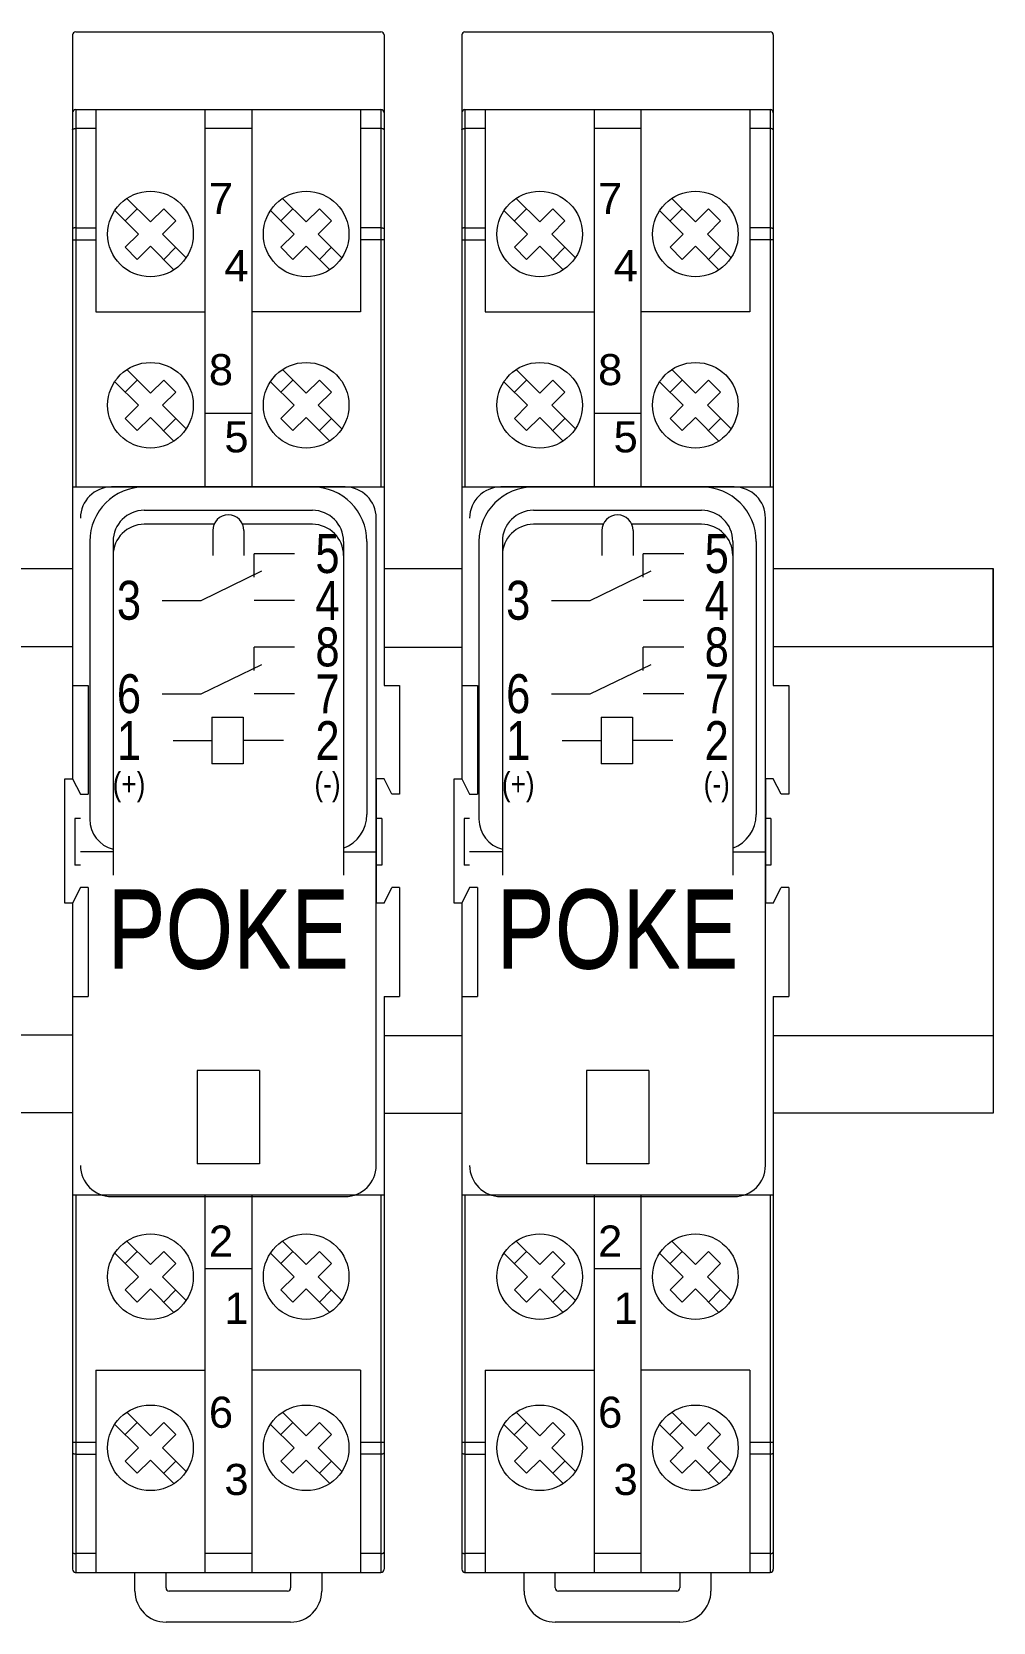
# Model space of a CAD drawing. Header units: millimetres. Extents: x 4137 to 6698, y 1400 to 3585.
# Drawn here: x 6430.6 to 6492.4, y 2978.6 to 3080.8 of the extents above; entities that cross this region are included whole.
import ezdxf

# ---------------------------------------------------------------- set-up
doc = ezdxf.new("R2010")
doc.units = ezdxf.units.MM
doc.layers.add('000-PI-Oprema', color=30, linetype='Continuous', lineweight=5)
doc.layers.add('000-SI-Oprema', color=30, linetype='Continuous', lineweight=0)
doc.layers.add('002-PI-Kabelska kanalica', color=150, linetype='Continuous')
doc.styles.add('NUOVO', font='txt.shx', dxfattribs={"width": 0.8, "height": 0.8})
doc.styles.get("Standard").update_dxf_attribs({"font": 'arial.ttf'})

msp = doc.modelspace()

# ---------------------------------------------------------------- linework, layer by layer
at = {"layer": '000-PI-Oprema', "color": 0, "linetype": 'ByBlock', "lineweight": 0}
for p, q in [((6447.5, 3047.22), (6444.9, 3047.22)), ((6444.9, 3045.72), (6444.9, 3047.22)), ((6472.5, 3047.22), (6469.9, 3047.22)), ((6469.9, 3045.72), (6469.9, 3047.22)), ((6441.5, 3044.22), (6445.4, 3046.12)), ((6466.5, 3044.22), (6470.4, 3046.12)), ((6439, 3044.22), (6441.5, 3044.22)), ((6447.5, 3044.22), (6444.9, 3044.22)), ((6464, 3044.22), (6466.5, 3044.22)), ((6472.5, 3044.22), (6469.9, 3044.22)), ((6447.5, 3041.22), (6444.9, 3041.22)), ((6444.9, 3039.72), (6444.9, 3041.22)), ((6472.5, 3041.22), (6469.9, 3041.22)), ((6469.9, 3039.72), (6469.9, 3041.22)), ((6441.5, 3038.22), (6445.4, 3040.12)), ((6466.5, 3038.22), (6470.4, 3040.12)), ((6439, 3038.22), (6441.5, 3038.22)), ((6447.5, 3038.22), (6444.9, 3038.22)), ((6464, 3038.22), (6466.5, 3038.22)), ((6472.5, 3038.22), (6469.9, 3038.22)), ((6442.2, 3036.72), (6442.2, 3033.72)), ((6442.2, 3036.72), (6444.2, 3036.72)), ((6444.2, 3036.72), (6444.2, 3033.72)), ((6467.2, 3036.72), (6467.2, 3033.72)), ((6467.2, 3036.72), (6469.2, 3036.72)), ((6469.2, 3036.72), (6469.2, 3033.72)), ((6439.7, 3035.22), (6442.2, 3035.22)), ((6446.8, 3035.22), (6444.2, 3035.22)), ((6464.7, 3035.22), (6467.2, 3035.22)), ((6471.8, 3035.22), (6469.2, 3035.22)), ((6444.2, 3033.72), (6442.2, 3033.72)), ((6469.2, 3033.72), (6467.2, 3033.72))]:
    msp.add_line(p, q, dxfattribs=at)
at = {"layer": '000-SI-Oprema', "color": 0, "linetype": 'ByBlock', "lineweight": 0}
for p, q in [((6433.25, 3080.57), (6433.25, 3032.77)), ((6433.45, 3080.77), (6453.05, 3080.77)), ((6453.25, 3080.57), (6453.25, 3038.77)), ((6458.25, 3080.57), (6458.25, 3032.77)), ((6458.45, 3080.77), (6478.05, 3080.77)), ((6478.25, 3080.57), (6478.25, 3038.77)), ((6433.45, 3075.77), (6433.45, 3051.52)), ((6433.45, 3075.77), (6453.05, 3075.77)), ((6434.75, 3075.77), (6434.75, 3062.77)), ((6441.75, 3075.77), (6441.75, 3051.52)), ((6444.75, 3075.77), (6444.75, 3051.52)), ((6451.75, 3075.77), (6451.75, 3062.77)), ((6453.05, 3075.77), (6453.05, 3051.52)), ((6458.45, 3075.77), (6458.45, 3051.52)), ((6458.45, 3075.77), (6478.05, 3075.77)), ((6459.75, 3075.77), (6459.75, 3062.77)), ((6466.75, 3075.77), (6466.75, 3051.52)), ((6469.75, 3075.77), (6469.75, 3051.52)), ((6476.75, 3075.77), (6476.75, 3062.77)), ((6478.05, 3075.77), (6478.05, 3051.52)), ((6434.75, 3074.55), (6433.45, 3074.55)), ((6444.75, 3074.55), (6441.75, 3074.55)), ((6453.05, 3074.55), (6451.75, 3074.55)), ((6459.75, 3074.55), (6458.45, 3074.55)), ((6469.75, 3074.55), (6466.75, 3074.55)), ((6478.05, 3074.55), (6476.75, 3074.55)), ((6435.95, 3069.28), (6437.47, 3067.77)), ((6436.62, 3068.62), (6437.4, 3069.39)), ((6436.73, 3070.06), (6438.25, 3068.55)), ((6438.25, 3068.55), (6439.1, 3069.39)), ((6439.1, 3069.39), (6439.87, 3068.62)), ((6445.95, 3069.28), (6447.47, 3067.77)), ((6446.62, 3068.62), (6447.4, 3069.39)), ((6446.73, 3070.06), (6448.25, 3068.55)), ((6448.25, 3068.55), (6449.1, 3069.39)), ((6449.1, 3069.39), (6449.87, 3068.62)), ((6460.95, 3069.28), (6462.47, 3067.77)), ((6461.62, 3068.62), (6462.4, 3069.39)), ((6461.73, 3070.06), (6463.25, 3068.55)), ((6463.25, 3068.55), (6464.1, 3069.39)), ((6464.1, 3069.39), (6464.87, 3068.62)), ((6470.95, 3069.28), (6472.47, 3067.77)), ((6471.62, 3068.62), (6472.4, 3069.39)), ((6471.73, 3070.06), (6473.25, 3068.55)), ((6473.25, 3068.55), (6474.1, 3069.39)), ((6474.1, 3069.39), (6474.87, 3068.62)), ((6433.45, 3068.18), (6434.75, 3068.18)), ((6439.03, 3067.77), (6439.87, 3068.62)), ((6449.03, 3067.77), (6449.87, 3068.62)), ((6453.05, 3068.18), (6451.75, 3068.18)), ((6458.45, 3068.18), (6459.75, 3068.18)), ((6464.03, 3067.77), (6464.87, 3068.62)), ((6474.03, 3067.77), (6474.87, 3068.62)), ((6478.05, 3068.18), (6476.75, 3068.18)), ((6433.25, 3067.39), (6434.75, 3067.39)), ((6436.62, 3066.92), (6437.47, 3067.77)), ((6439.03, 3067.77), (6440.54, 3066.25)), ((6446.62, 3066.92), (6447.47, 3067.77)), ((6449.03, 3067.77), (6450.54, 3066.25)), ((6453.25, 3067.39), (6451.75, 3067.39)), ((6458.25, 3067.39), (6459.75, 3067.39)), ((6461.62, 3066.92), (6462.47, 3067.77)), ((6464.03, 3067.77), (6465.54, 3066.25)), ((6471.62, 3066.92), (6472.47, 3067.77)), ((6474.03, 3067.77), (6475.54, 3066.25)), ((6478.25, 3067.39), (6476.75, 3067.39)), ((6436.62, 3066.92), (6437.4, 3066.14)), ((6437.4, 3066.14), (6438.25, 3066.99)), ((6438.25, 3066.99), (6439.76, 3065.47)), ((6439.1, 3066.14), (6439.87, 3066.92)), ((6446.62, 3066.92), (6447.4, 3066.14)), ((6447.4, 3066.14), (6448.25, 3066.99)), ((6448.25, 3066.99), (6449.76, 3065.47)), ((6449.1, 3066.14), (6449.87, 3066.92)), ((6461.62, 3066.92), (6462.4, 3066.14)), ((6462.4, 3066.14), (6463.25, 3066.99)), ((6463.25, 3066.99), (6464.76, 3065.47)), ((6464.1, 3066.14), (6464.87, 3066.92)), ((6471.62, 3066.92), (6472.4, 3066.14)), ((6472.4, 3066.14), (6473.25, 3066.99)), ((6473.25, 3066.99), (6474.76, 3065.47)), ((6474.1, 3066.14), (6474.87, 3066.92)), ((6434.75, 3062.77), (6441.75, 3062.77)), ((6451.75, 3062.77), (6444.75, 3062.77)), ((6459.75, 3062.77), (6466.75, 3062.77)), ((6476.75, 3062.77), (6469.75, 3062.77)), ((6436.73, 3059.06), (6438.25, 3057.55)), ((6446.73, 3059.06), (6448.25, 3057.55)), ((6461.73, 3059.06), (6463.25, 3057.55)), ((6471.73, 3059.06), (6473.25, 3057.55)), ((6435.95, 3058.28), (6437.47, 3056.77)), ((6436.62, 3057.62), (6437.4, 3058.39)), ((6438.25, 3057.55), (6439.1, 3058.39)), ((6439.1, 3058.39), (6439.87, 3057.62)), ((6445.95, 3058.28), (6447.47, 3056.77)), ((6446.62, 3057.62), (6447.4, 3058.39)), ((6448.25, 3057.55), (6449.1, 3058.39)), ((6449.1, 3058.39), (6449.87, 3057.62)), ((6460.95, 3058.28), (6462.47, 3056.77)), ((6461.62, 3057.62), (6462.4, 3058.39)), ((6463.25, 3057.55), (6464.1, 3058.39)), ((6464.1, 3058.39), (6464.87, 3057.62)), ((6470.95, 3058.28), (6472.47, 3056.77)), ((6471.62, 3057.62), (6472.4, 3058.39)), ((6473.25, 3057.55), (6474.1, 3058.39)), ((6474.1, 3058.39), (6474.87, 3057.62)), ((6439.03, 3056.77), (6439.87, 3057.62)), ((6449.03, 3056.77), (6449.87, 3057.62)), ((6464.03, 3056.77), (6464.87, 3057.62)), ((6474.03, 3056.77), (6474.87, 3057.62)), ((6436.62, 3055.92), (6437.47, 3056.77)), ((6436.62, 3055.92), (6437.4, 3055.14)), ((6437.4, 3055.14), (6438.25, 3055.99)), ((6438.25, 3055.99), (6439.76, 3054.47)), ((6439.03, 3056.77), (6440.54, 3055.25)), ((6439.1, 3055.14), (6439.87, 3055.92)), ((6444.75, 3056.25), (6441.75, 3056.25)), ((6446.62, 3055.92), (6447.47, 3056.77)), ((6446.62, 3055.92), (6447.4, 3055.14)), ((6447.4, 3055.14), (6448.25, 3055.99)), ((6448.25, 3055.99), (6449.76, 3054.47)), ((6449.03, 3056.77), (6450.54, 3055.25)), ((6449.1, 3055.14), (6449.87, 3055.92)), ((6461.62, 3055.92), (6462.47, 3056.77)), ((6461.62, 3055.92), (6462.4, 3055.14)), ((6462.4, 3055.14), (6463.25, 3055.99)), ((6463.25, 3055.99), (6464.76, 3054.47)), ((6464.03, 3056.77), (6465.54, 3055.25)), ((6464.1, 3055.14), (6464.87, 3055.92)), ((6469.75, 3056.25), (6466.75, 3056.25)), ((6471.62, 3055.92), (6472.47, 3056.77)), ((6471.62, 3055.92), (6472.4, 3055.14)), ((6472.4, 3055.14), (6473.25, 3055.99)), ((6473.25, 3055.99), (6474.76, 3054.47)), ((6474.03, 3056.77), (6475.54, 3055.25)), ((6474.1, 3055.14), (6474.87, 3055.92)), ((6433.25, 3051.52), (6453.25, 3051.52)), ((6450.75, 3051.52), (6435.75, 3051.52)), ((6450.75, 3051.52), (6435.75, 3051.52)), ((6437.85, 3051.52), (6448.65, 3051.52)), ((6437.85, 3051.52), (6448.65, 3051.52)), ((6458.25, 3051.52), (6478.25, 3051.52)), ((6475.75, 3051.52), (6460.75, 3051.52)), ((6475.75, 3051.52), (6460.75, 3051.52)), ((6462.85, 3051.52), (6473.65, 3051.52)), ((6462.85, 3051.52), (6473.65, 3051.52)), ((6437.85, 3050.02), (6448.65, 3050.02)), ((6462.85, 3050.02), (6473.65, 3050.02)), ((6442.33, 3049.12), (6437.85, 3049.12)), ((6442.25, 3048.72), (6442.25, 3047.12)), ((6448.65, 3049.12), (6444.16, 3049.12)), ((6444.25, 3048.72), (6444.25, 3047.12)), ((6452.75, 3007.92), (6452.75, 3049.52)), ((6452.75, 3007.92), (6452.75, 3049.52)), ((6467.33, 3049.12), (6462.85, 3049.12)), ((6467.25, 3048.72), (6467.25, 3047.12)), ((6473.65, 3049.12), (6469.16, 3049.12)), ((6469.25, 3048.72), (6469.25, 3047.12)), ((6477.75, 3007.92), (6477.75, 3049.52)), ((6477.75, 3007.92), (6477.75, 3049.52)), ((6434.35, 3048.02), (6434.35, 3030.17)), ((6435.85, 3048.02), (6435.85, 3030.17)), ((6450.65, 3048.02), (6450.65, 3030.47)), ((6452.15, 3048.02), (6452.15, 3030.47)), ((6459.35, 3048.02), (6459.35, 3030.17)), ((6460.85, 3048.02), (6460.85, 3030.17)), ((6475.65, 3048.02), (6475.65, 3030.47)), ((6477.15, 3048.02), (6477.15, 3030.47)), ((6435.85, 3047.12), (6435.85, 3026.57)), ((6450.65, 3047.12), (6450.65, 3026.57)), ((6460.85, 3047.12), (6460.85, 3026.57)), ((6475.65, 3047.12), (6475.65, 3026.57)), ((6433.25, 3038.77), (6434.25, 3038.77)), ((6434.25, 3038.77), (6434.25, 3031.77)), ((6453.25, 3038.77), (6454.25, 3038.77)), ((6454.25, 3038.77), (6454.25, 3031.77)), ((6458.25, 3038.77), (6459.25, 3038.77)), ((6459.25, 3038.77), (6459.25, 3031.77)), ((6478.25, 3038.77), (6479.25, 3038.77)), ((6479.25, 3038.77), (6479.25, 3031.77)), ((6432.75, 3024.77), (6432.75, 3032.77)), ((6432.75, 3032.77), (6433.25, 3032.77)), ((6433.25, 3032.77), (6433.75, 3031.77)), ((6452.75, 3032.77), (6452.75, 3024.77)), ((6453.25, 3032.77), (6452.75, 3032.77)), ((6453.75, 3031.77), (6453.25, 3032.77)), ((6457.75, 3024.77), (6457.75, 3032.77)), ((6457.75, 3032.77), (6458.25, 3032.77)), ((6458.25, 3032.77), (6458.75, 3031.77)), ((6477.75, 3032.77), (6477.75, 3024.77)), ((6478.25, 3032.77), (6477.75, 3032.77)), ((6478.75, 3031.77), (6478.25, 3032.77)), ((6433.75, 3031.77), (6434.25, 3031.77)), ((6454.25, 3031.77), (6453.75, 3031.77)), ((6458.75, 3031.77), (6459.25, 3031.77)), ((6479.25, 3031.77), (6478.75, 3031.77)), ((6433.4, 3030.22), (6433.4, 3027.22)), ((6433.75, 3030.22), (6433.4, 3030.22)), ((6433.4, 3030.22), (6433.4, 3027.22)), ((6433.75, 3030.22), (6433.4, 3030.22)), ((6453.1, 3030.22), (6452.75, 3030.22)), ((6453.1, 3030.22), (6452.75, 3030.22)), ((6453.1, 3030.22), (6453.1, 3027.22)), ((6453.1, 3030.22), (6453.1, 3027.22)), ((6458.4, 3030.22), (6458.4, 3027.22)), ((6458.75, 3030.22), (6458.4, 3030.22)), ((6458.4, 3030.22), (6458.4, 3027.22)), ((6458.75, 3030.22), (6458.4, 3030.22)), ((6478.1, 3030.22), (6477.75, 3030.22)), ((6478.1, 3030.22), (6477.75, 3030.22)), ((6478.1, 3030.22), (6478.1, 3027.22)), ((6478.1, 3030.22), (6478.1, 3027.22)), ((6433.75, 3027.22), (6433.4, 3027.22)), ((6433.75, 3027.22), (6433.4, 3027.22)), ((6435.85, 3028.07), (6433.75, 3028.07)), ((6450.65, 3028.07), (6452.75, 3028.07)), ((6453.1, 3027.22), (6452.75, 3027.22)), ((6453.1, 3027.22), (6452.75, 3027.22)), ((6458.75, 3027.22), (6458.4, 3027.22)), ((6458.75, 3027.22), (6458.4, 3027.22)), ((6460.85, 3028.07), (6458.75, 3028.07)), ((6475.65, 3028.07), (6477.75, 3028.07)), ((6478.1, 3027.22), (6477.75, 3027.22)), ((6478.1, 3027.22), (6477.75, 3027.22)), ((6433.75, 3025.77), (6433.25, 3024.77)), ((6434.25, 3025.77), (6433.75, 3025.77)), ((6434.25, 3025.77), (6434.25, 3018.77)), ((6453.25, 3024.77), (6453.75, 3025.77)), ((6454.25, 3025.77), (6453.75, 3025.77)), ((6454.25, 3025.77), (6454.25, 3018.77)), ((6458.75, 3025.77), (6458.25, 3024.77)), ((6459.25, 3025.77), (6458.75, 3025.77)), ((6459.25, 3025.77), (6459.25, 3018.77)), ((6478.25, 3024.77), (6478.75, 3025.77)), ((6479.25, 3025.77), (6478.75, 3025.77)), ((6479.25, 3025.77), (6479.25, 3018.77)), ((6433.25, 3024.77), (6432.75, 3024.77)), ((6433.25, 3024.77), (6433.25, 2981.97)), ((6453.25, 3024.77), (6452.75, 3024.77)), ((6458.25, 3024.77), (6457.75, 3024.77)), ((6458.25, 3024.77), (6458.25, 2981.97)), ((6478.25, 3024.77), (6477.75, 3024.77)), ((6433.25, 3018.77), (6434.25, 3018.77)), ((6453.25, 3018.77), (6453.25, 2981.97)), ((6453.25, 3018.77), (6454.25, 3018.77)), ((6458.25, 3018.77), (6459.25, 3018.77)), ((6478.25, 3018.77), (6478.25, 2981.97)), ((6478.25, 3018.77), (6479.25, 3018.77)), ((6445.25, 3014.02), (6441.25, 3014.02)), ((6441.25, 3014.02), (6441.25, 3008.02)), ((6445.25, 3014.02), (6445.25, 3008.02)), ((6470.25, 3014.02), (6466.25, 3014.02)), ((6466.25, 3014.02), (6466.25, 3008.02)), ((6470.25, 3014.02), (6470.25, 3008.02)), ((6445.25, 3008.02), (6441.25, 3008.02)), ((6470.25, 3008.02), (6466.25, 3008.02)), ((6433.25, 3006.02), (6453.25, 3006.02)), ((6433.45, 3006.02), (6433.45, 2981.77)), ((6435.75, 3005.92), (6450.75, 3005.92)), ((6435.75, 3005.92), (6450.75, 3005.92)), ((6441.75, 3006.02), (6441.75, 2981.77)), ((6444.75, 3006.02), (6444.75, 2981.77)), ((6453.05, 3006.02), (6453.05, 2981.77)), ((6458.25, 3006.02), (6478.25, 3006.02)), ((6458.45, 3006.02), (6458.45, 2981.77)), ((6460.75, 3005.92), (6475.75, 3005.92)), ((6460.75, 3005.92), (6475.75, 3005.92)), ((6466.75, 3006.02), (6466.75, 2981.77)), ((6469.75, 3006.02), (6469.75, 2981.77)), ((6478.05, 3006.02), (6478.05, 2981.77)), ((6436.73, 3003.06), (6438.25, 3001.55)), ((6446.73, 3003.06), (6448.25, 3001.55)), ((6461.73, 3003.06), (6463.25, 3001.55)), ((6471.73, 3003.06), (6473.25, 3001.55)), ((6435.95, 3002.28), (6437.47, 3000.77)), ((6436.62, 3001.62), (6437.4, 3002.39)), ((6438.25, 3001.55), (6439.1, 3002.39)), ((6439.03, 3000.77), (6439.87, 3001.62)), ((6439.1, 3002.39), (6439.87, 3001.62)), ((6445.95, 3002.28), (6447.47, 3000.77)), ((6446.62, 3001.62), (6447.4, 3002.39)), ((6448.25, 3001.55), (6449.1, 3002.39)), ((6449.03, 3000.77), (6449.87, 3001.62)), ((6449.1, 3002.39), (6449.87, 3001.62)), ((6460.95, 3002.28), (6462.47, 3000.77)), ((6461.62, 3001.62), (6462.4, 3002.39)), ((6463.25, 3001.55), (6464.1, 3002.39)), ((6464.03, 3000.77), (6464.87, 3001.62)), ((6464.1, 3002.39), (6464.87, 3001.62)), ((6470.95, 3002.28), (6472.47, 3000.77)), ((6471.62, 3001.62), (6472.4, 3002.39)), ((6473.25, 3001.55), (6474.1, 3002.39)), ((6474.03, 3000.77), (6474.87, 3001.62)), ((6474.1, 3002.39), (6474.87, 3001.62)), ((6436.62, 2999.92), (6437.47, 3000.77)), ((6439.03, 3000.77), (6440.54, 2999.25)), ((6444.75, 3001.28), (6441.75, 3001.28)), ((6446.62, 2999.92), (6447.47, 3000.77)), ((6449.03, 3000.77), (6450.54, 2999.25)), ((6461.62, 2999.92), (6462.47, 3000.77)), ((6464.03, 3000.77), (6465.54, 2999.25)), ((6469.75, 3001.28), (6466.75, 3001.28)), ((6471.62, 2999.92), (6472.47, 3000.77)), ((6474.03, 3000.77), (6475.54, 2999.25)), ((6436.62, 2999.92), (6437.4, 2999.14)), ((6437.4, 2999.14), (6438.25, 2999.99)), ((6438.25, 2999.99), (6439.76, 2998.47)), ((6439.1, 2999.14), (6439.87, 2999.92)), ((6446.62, 2999.92), (6447.4, 2999.14)), ((6447.4, 2999.14), (6448.25, 2999.99)), ((6448.25, 2999.99), (6449.76, 2998.47)), ((6449.1, 2999.14), (6449.87, 2999.92)), ((6461.62, 2999.92), (6462.4, 2999.14)), ((6462.4, 2999.14), (6463.25, 2999.99)), ((6463.25, 2999.99), (6464.76, 2998.47)), ((6464.1, 2999.14), (6464.87, 2999.92)), ((6471.62, 2999.92), (6472.4, 2999.14)), ((6472.4, 2999.14), (6473.25, 2999.99)), ((6473.25, 2999.99), (6474.76, 2998.47)), ((6474.1, 2999.14), (6474.87, 2999.92)), ((6434.75, 2994.77), (6434.75, 2981.77)), ((6434.75, 2994.77), (6441.75, 2994.77)), ((6451.75, 2994.77), (6444.75, 2994.77)), ((6451.75, 2994.77), (6451.75, 2981.77)), ((6459.75, 2994.77), (6459.75, 2981.77)), ((6459.75, 2994.77), (6466.75, 2994.77)), ((6476.75, 2994.77), (6469.75, 2994.77)), ((6476.75, 2994.77), (6476.75, 2981.77)), ((6436.62, 2990.62), (6437.4, 2991.39)), ((6436.73, 2992.06), (6438.25, 2990.55)), ((6438.25, 2990.55), (6439.1, 2991.39)), ((6439.1, 2991.39), (6439.87, 2990.62)), ((6446.62, 2990.62), (6447.4, 2991.39)), ((6446.73, 2992.06), (6448.25, 2990.55)), ((6448.25, 2990.55), (6449.1, 2991.39)), ((6449.1, 2991.39), (6449.87, 2990.62)), ((6461.62, 2990.62), (6462.4, 2991.39)), ((6461.73, 2992.06), (6463.25, 2990.55)), ((6463.25, 2990.55), (6464.1, 2991.39)), ((6464.1, 2991.39), (6464.87, 2990.62)), ((6471.62, 2990.62), (6472.4, 2991.39)), ((6471.73, 2992.06), (6473.25, 2990.55)), ((6473.25, 2990.55), (6474.1, 2991.39)), ((6474.1, 2991.39), (6474.87, 2990.62)), ((6435.95, 2991.28), (6437.47, 2989.77)), ((6439.03, 2989.77), (6439.87, 2990.62)), ((6445.95, 2991.28), (6447.47, 2989.77)), ((6449.03, 2989.77), (6449.87, 2990.62)), ((6460.95, 2991.28), (6462.47, 2989.77)), ((6464.03, 2989.77), (6464.87, 2990.62)), ((6470.95, 2991.28), (6472.47, 2989.77)), ((6474.03, 2989.77), (6474.87, 2990.62)), ((6433.25, 2990.14), (6434.75, 2990.14)), ((6433.45, 2989.36), (6434.75, 2989.36)), ((6436.62, 2988.92), (6437.47, 2989.77)), ((6439.03, 2989.77), (6440.54, 2988.25)), ((6446.62, 2988.92), (6447.47, 2989.77)), ((6449.03, 2989.77), (6450.54, 2988.25)), ((6451.75, 2990.14), (6453.25, 2990.14)), ((6453.05, 2989.36), (6451.75, 2989.36)), ((6458.25, 2990.14), (6459.75, 2990.14)), ((6458.45, 2989.36), (6459.75, 2989.36)), ((6461.62, 2988.92), (6462.47, 2989.77)), ((6464.03, 2989.77), (6465.54, 2988.25)), ((6471.62, 2988.92), (6472.47, 2989.77)), ((6474.03, 2989.77), (6475.54, 2988.25)), ((6476.75, 2990.14), (6478.25, 2990.14)), ((6478.05, 2989.36), (6476.75, 2989.36)), ((6436.62, 2988.92), (6437.4, 2988.14)), ((6437.4, 2988.14), (6438.25, 2988.99)), ((6438.25, 2988.99), (6439.76, 2987.47)), ((6439.1, 2988.14), (6439.87, 2988.92)), ((6446.62, 2988.92), (6447.4, 2988.14)), ((6447.4, 2988.14), (6448.25, 2988.99)), ((6448.25, 2988.99), (6449.76, 2987.47)), ((6449.1, 2988.14), (6449.87, 2988.92)), ((6461.62, 2988.92), (6462.4, 2988.14)), ((6462.4, 2988.14), (6463.25, 2988.99)), ((6463.25, 2988.99), (6464.76, 2987.47)), ((6464.1, 2988.14), (6464.87, 2988.92)), ((6471.62, 2988.92), (6472.4, 2988.14)), ((6472.4, 2988.14), (6473.25, 2988.99)), ((6473.25, 2988.99), (6474.76, 2987.47)), ((6474.1, 2988.14), (6474.87, 2988.92)), ((6434.75, 2982.98), (6433.45, 2982.98)), ((6444.75, 2982.98), (6441.75, 2982.98)), ((6453.05, 2982.98), (6451.75, 2982.98)), ((6459.75, 2982.98), (6458.45, 2982.98)), ((6469.75, 2982.98), (6466.75, 2982.98)), ((6478.05, 2982.98), (6476.75, 2982.98)), ((6437.25, 2980.57), (6437.25, 2981.77)), ((6439.25, 2980.77), (6439.25, 2981.77)), ((6447.25, 2981.77), (6447.25, 2980.77)), ((6449.25, 2981.77), (6449.25, 2980.57)), ((6462.25, 2980.57), (6462.25, 2981.77)), ((6464.25, 2980.77), (6464.25, 2981.77)), ((6472.25, 2981.77), (6472.25, 2980.77)), ((6474.25, 2981.77), (6474.25, 2980.57)), ((6447.05, 2980.57), (6439.45, 2980.57)), ((6472.05, 2980.57), (6464.45, 2980.57)), ((6447.25, 2978.57), (6439.25, 2978.57)), ((6472.25, 2978.57), (6464.25, 2978.57))]:
    msp.add_line(p, q, dxfattribs=at)
for points in [[(6433.25, 3074.47), (6433.25, 3074.48), (6433.25, 3074.49), (6433.26, 3074.5), (6433.27, 3074.51), (6433.29, 3074.52), (6433.31, 3074.53), (6433.33, 3074.54), (6433.35, 3074.54), (6433.37, 3074.55), (6433.4, 3074.55), (6433.42, 3074.55), (6433.45, 3074.55)], [(6453.25, 3074.47), (6453.25, 3074.48), (6453.24, 3074.49), (6453.23, 3074.5), (6453.22, 3074.51), (6453.21, 3074.52), (6453.19, 3074.53), (6453.17, 3074.54), (6453.15, 3074.54), (6453.12, 3074.55), (6453.1, 3074.55), (6453.07, 3074.55), (6453.05, 3074.55)], [(6458.25, 3074.47), (6458.25, 3074.48), (6458.25, 3074.49), (6458.26, 3074.5), (6458.27, 3074.51), (6458.29, 3074.52), (6458.31, 3074.53), (6458.33, 3074.54), (6458.35, 3074.54), (6458.37, 3074.55), (6458.4, 3074.55), (6458.42, 3074.55), (6458.45, 3074.55)], [(6478.25, 3074.47), (6478.25, 3074.48), (6478.24, 3074.49), (6478.23, 3074.5), (6478.22, 3074.51), (6478.21, 3074.52), (6478.19, 3074.53), (6478.17, 3074.54), (6478.15, 3074.54), (6478.12, 3074.55), (6478.1, 3074.55), (6478.07, 3074.55), (6478.05, 3074.55)], [(6433.45, 3068.18), (6433.42, 3068.17), (6433.4, 3068.17), (6433.37, 3068.17), (6433.35, 3068.17), (6433.33, 3068.16), (6433.31, 3068.15), (6433.29, 3068.14), (6433.27, 3068.14), (6433.26, 3068.13), (6433.25, 3068.12), (6433.25, 3068.11), (6433.25, 3068.1)], [(6453.05, 3068.18), (6453.07, 3068.17), (6453.1, 3068.17), (6453.12, 3068.17), (6453.15, 3068.17), (6453.17, 3068.16), (6453.19, 3068.15), (6453.21, 3068.14), (6453.22, 3068.14), (6453.23, 3068.13), (6453.24, 3068.12), (6453.25, 3068.11), (6453.25, 3068.1)], [(6458.45, 3068.18), (6458.42, 3068.17), (6458.4, 3068.17), (6458.37, 3068.17), (6458.35, 3068.17), (6458.33, 3068.16), (6458.31, 3068.15), (6458.29, 3068.14), (6458.27, 3068.14), (6458.26, 3068.13), (6458.25, 3068.12), (6458.25, 3068.11), (6458.25, 3068.1)], [(6478.05, 3068.18), (6478.07, 3068.17), (6478.1, 3068.17), (6478.12, 3068.17), (6478.15, 3068.17), (6478.17, 3068.16), (6478.19, 3068.15), (6478.21, 3068.14), (6478.22, 3068.14), (6478.23, 3068.13), (6478.24, 3068.12), (6478.25, 3068.11), (6478.25, 3068.1)], [(6433.45, 2989.36), (6433.42, 2989.36), (6433.4, 2989.36), (6433.37, 2989.37), (6433.35, 2989.37), (6433.33, 2989.38), (6433.31, 2989.38), (6433.29, 2989.39), (6433.27, 2989.4), (6433.26, 2989.41), (6433.25, 2989.42), (6433.25, 2989.43), (6433.25, 2989.44)], [(6453.25, 2989.44), (6453.25, 2989.43), (6453.24, 2989.42), (6453.23, 2989.41), (6453.22, 2989.4), (6453.21, 2989.39), (6453.19, 2989.38), (6453.17, 2989.38), (6453.15, 2989.37), (6453.12, 2989.37), (6453.1, 2989.36), (6453.07, 2989.36), (6453.05, 2989.36)], [(6458.45, 2989.36), (6458.42, 2989.36), (6458.4, 2989.36), (6458.37, 2989.37), (6458.35, 2989.37), (6458.33, 2989.38), (6458.31, 2989.38), (6458.29, 2989.39), (6458.27, 2989.4), (6458.26, 2989.41), (6458.25, 2989.42), (6458.25, 2989.43), (6458.25, 2989.44)], [(6478.25, 2989.44), (6478.25, 2989.43), (6478.24, 2989.42), (6478.23, 2989.41), (6478.22, 2989.4), (6478.21, 2989.39), (6478.19, 2989.38), (6478.17, 2989.38), (6478.15, 2989.37), (6478.12, 2989.37), (6478.1, 2989.36), (6478.07, 2989.36), (6478.05, 2989.36)], [(6433.25, 2983.06), (6433.25, 2983.05), (6433.25, 2983.04), (6433.26, 2983.03), (6433.27, 2983.02), (6433.29, 2983.01), (6433.31, 2983.01), (6433.33, 2983), (6433.35, 2982.99), (6433.37, 2982.99), (6433.4, 2982.99), (6433.42, 2982.98), (6433.45, 2982.98)], [(6453.05, 2982.98), (6453.07, 2982.98), (6453.1, 2982.99), (6453.12, 2982.99), (6453.15, 2982.99), (6453.17, 2983), (6453.19, 2983.01), (6453.21, 2983.01), (6453.22, 2983.02), (6453.23, 2983.03), (6453.24, 2983.04), (6453.25, 2983.05), (6453.25, 2983.06)], [(6458.25, 2983.06), (6458.25, 2983.05), (6458.25, 2983.04), (6458.26, 2983.03), (6458.27, 2983.02), (6458.29, 2983.01), (6458.31, 2983.01), (6458.33, 2983), (6458.35, 2982.99), (6458.37, 2982.99), (6458.4, 2982.99), (6458.42, 2982.98), (6458.45, 2982.98)], [(6478.05, 2982.98), (6478.07, 2982.98), (6478.1, 2982.99), (6478.12, 2982.99), (6478.15, 2982.99), (6478.17, 2983), (6478.19, 2983.01), (6478.21, 2983.01), (6478.22, 2983.02), (6478.23, 2983.03), (6478.24, 2983.04), (6478.25, 2983.05), (6478.25, 2983.06)]]:
    msp.add_lwpolyline(points, dxfattribs=at)
at = {"layer": '000-SI-Oprema', "color": 0, "linetype": 'ByBlock', "lineweight": 0, "ltscale": 0.25}
for points in [[(6433.41, 2981.77), (6453.05, 2981.77)], [(6458.41, 2981.77), (6478.05, 2981.77)]]:
    msp.add_lwpolyline(points, dxfattribs=at)
at = {"layer": '000-SI-Oprema', "color": 0, "linetype": 'ByBlock', "lineweight": 0}
for centre in [(6438.25, 3067.77), (6448.25, 3067.77), (6463.25, 3067.77), (6473.25, 3067.77), (6438.25, 3056.77), (6448.25, 3056.77), (6463.25, 3056.77), (6473.25, 3056.77), (6438.25, 3000.77), (6448.25, 3000.77), (6463.25, 3000.77), (6473.25, 3000.77), (6438.25, 2989.77), (6448.25, 2989.77), (6463.25, 2989.77), (6473.25, 2989.77)]:
    msp.add_circle(centre, 2.75, dxfattribs=at)
for centre, radius, start, end in [((6433.45, 3080.57), 0.2, 90, 180), ((6453.05, 3080.57), 0.2, 0, 90), ((6458.45, 3080.57), 0.2, 90, 180), ((6478.05, 3080.57), 0.2, 0, 90), ((6433.45, 3075.57), 0.2, 90, 180), ((6453.05, 3075.57), 0.2, 0, 90), ((6458.45, 3075.57), 0.2, 90, 180), ((6478.05, 3075.57), 0.2, 0, 90), ((6435.75, 3049.52), 2, 90, 180), ((6435.75, 3049.52), 2, 90, 180), ((6437.85, 3048.02), 3.5, 90, 180), ((6448.65, 3048.02), 3.5, 0, 90), ((6450.75, 3049.52), 2, 0, 90), ((6450.75, 3049.52), 2, 0, 90), ((6460.75, 3049.52), 2, 90, 180), ((6460.75, 3049.52), 2, 90, 180), ((6462.85, 3048.02), 3.5, 90, 180), ((6473.65, 3048.02), 3.5, 0, 90), ((6475.75, 3049.52), 2, 0, 90), ((6475.75, 3049.52), 2, 0, 90), ((6437.85, 3048.02), 2, 90, 180), ((6443.25, 3048.72), 1, 0, 180), ((6448.65, 3048.02), 2, 0, 90), ((6462.85, 3048.02), 2, 90, 180), ((6468.25, 3048.72), 1, 0, 180), ((6473.65, 3048.02), 2, 0, 90), ((6437.85, 3047.12), 2, 90, 180), ((6448.65, 3047.12), 2, 0, 90), ((6462.85, 3047.12), 2, 90, 180), ((6473.65, 3047.12), 2, 0, 90), ((6449.85, 3030.47), 2.3, 290.3544, 0), ((6474.85, 3030.47), 2.3, 290.3544, 0), ((6436.35, 3030.17), 2, 180, 255.5225), ((6461.35, 3030.17), 2, 180, 255.5225), ((6435.75, 3007.92), 2, 180, 270), ((6435.75, 3007.92), 2, 180, 270), ((6450.75, 3007.92), 2, 270, 0), ((6450.75, 3007.92), 2, 270, 0), ((6460.75, 3007.92), 2, 180, 270), ((6460.75, 3007.92), 2, 180, 270), ((6475.75, 3007.92), 2, 270, 0), ((6475.75, 3007.92), 2, 270, 0), ((6433.45, 2981.97), 0.2, 180, 270), ((6453.05, 2981.97), 0.2, 270, 0), ((6458.45, 2981.97), 0.2, 180, 270), ((6478.05, 2981.97), 0.2, 270, 0), ((6439.25, 2980.57), 2, 180, 270), ((6439.45, 2980.77), 0.2, 180, 270), ((6447.05, 2980.77), 0.2, 270, 0), ((6447.25, 2980.57), 2, 270, 0), ((6464.25, 2980.57), 2, 180, 270), ((6464.45, 2980.77), 0.2, 180, 270), ((6472.05, 2980.77), 0.2, 270, 0), ((6472.25, 2980.57), 2, 270, 0)]:
    msp.add_arc(centre, radius, start, end, dxfattribs=at)
at = {"layer": '002-PI-Kabelska kanalica', "color": 0, "linetype": 'ByBlock', "lineweight": 0, "ltscale": 0.25}
for p, q in [((6428.25, 3046.27), (6433.25, 3046.27)), ((6453.25, 3046.27), (6458.25, 3046.27)), ((6478.25, 3046.27), (6492.38, 3046.27)), ((6478.25, 3046.27), (6492.38, 3046.27)), ((6492.38, 3041.27), (6492.38, 3046.27)), ((6492.38, 3046.27), (6492.38, 3011.27)), ((6492.38, 3041.27), (6492.38, 3046.27)), ((6492.38, 3046.27), (6492.38, 3011.27)), ((6428.25, 3041.27), (6433.25, 3041.27)), ((6453.25, 3041.22), (6458.25, 3041.22)), ((6478.25, 3041.27), (6492.38, 3041.27)), ((6485.72, 3041.27), (6492.38, 3041.27)), ((6428.25, 3016.32), (6433.25, 3016.32)), ((6453.25, 3016.27), (6458.25, 3016.27)), ((6478.25, 3016.27), (6492.38, 3016.27)), ((6428.25, 3011.32), (6433.25, 3011.32)), ((6453.25, 3011.27), (6458.25, 3011.27)), ((6492.38, 3011.27), (6478.25, 3011.27))]:
    msp.add_line(p, q, dxfattribs=at)

# ---------------------------------------------------------------- texts
at = {"layer": '000-PI-Oprema', "color": 0, "linetype": 'ByBlock', "lineweight": 0, "attachment_point": 5, "style": 'NUOVO'}
for s, width, heights, insert, char_height in [('{\\fArial|b0|i0|c238|p34;5}', 4.25, [2.89], (6449.62, 3047.22), 2.5), ('{\\fArial|b0|i0|c238|p34;5}', 4.25, [2.89], (6474.62, 3047.22), 2.5), ('{\\fArial|b0|i0|c238|p34;3}', 4.25, [2.89], (6436.87, 3044.22), 2.5), ('{\\fArial|b0|i0|c238|p34;4}', 4.25, [2.89], (6449.62, 3044.22), 2.5), ('{\\fArial|b0|i0|c238|p34;3}', 4.25, [2.89], (6461.87, 3044.22), 2.5), ('{\\fArial|b0|i0|c238|p34;4}', 4.25, [2.89], (6474.62, 3044.22), 2.5), ('{\\fArial|b0|i0|c238|p34;8}', 4.25, [2.89], (6449.62, 3041.22), 2.5), ('{\\fArial|b0|i0|c238|p34;8}', 4.25, [2.89], (6474.62, 3041.22), 2.5), ('{\\fArial|b0|i0|c238|p34;6}', 4.25, [2.89], (6436.87, 3038.22), 2.5), ('{\\fArial|b0|i0|c238|p34;7}', 4.25, [2.89], (6449.62, 3038.22), 2.5), ('{\\fArial|b0|i0|c238|p34;6}', 4.25, [2.89], (6461.87, 3038.22), 2.5), ('{\\fArial|b0|i0|c238|p34;7}', 4.25, [2.89], (6474.62, 3038.22), 2.5), ('{\\fArial|b0|i0|c238|p34;1}', 4.25, [2.89], (6436.87, 3035.22), 2.5), ('{\\fArial|b0|i0|c238|p34;2}', 4.25, [2.89], (6449.62, 3035.22), 2.5), ('{\\fArial|b0|i0|c238|p34;1}', 4.25, [2.89], (6461.87, 3035.22), 2.5), ('{\\fArial|b0|i0|c238|p34;2}', 4.25, [2.89], (6474.62, 3035.22), 2.5), ('{\\fArial|b0|i0|c238|p34;(+)}', 4.25, [2.89], (6436.87, 3032.22), 1.5), ('{\\fArial|b0|i0|c238|p34;(-)}', 4.25, [2.89], (6449.62, 3032.22), 1.5), ('{\\fArial|b0|i0|c238|p34;(+)}', 4.25, [2.89], (6461.87, 3032.22), 1.5), ('{\\fArial|b0|i0|c238|p34;(-)}', 4.25, [2.89], (6474.62, 3032.22), 1.5), ('{\\fArial|b0|i0|c238|p34;POK\\fArial|b0|i0|c0|p34;E}', 17, [0], (6443.25, 3023.12), 5), ('{\\fArial|b0|i0|c238|p34;POK\\fArial|b0|i0|c0|p34;E}', 17, [0], (6468.25, 3023.12), 5)]:
    msp.add_mtext_dynamic_manual_height_columns(s, width=width, gutter_width=4, heights=heights, dxfattribs=dict(at, insert=insert, char_height=char_height))
at = {"layer": '000-SI-Oprema', "color": 0, "linetype": 'ByBlock', "lineweight": 0, "char_height": 1.9995, "width": 2.5471}
for s, insert, attachment_point in [('{\\fArial|b0|i0|c0|p34;7}', (6442, 3071.06), 1), ('{\\fArial|b0|i0|c0|p34;7}', (6467, 3071.06), 1), ('{\\fArial|b0|i0|c0|p34;4}', (6444.55, 3066.74), 3), ('{\\fArial|b0|i0|c0|p34;4}', (6469.55, 3066.74), 3), ('{\\fArial|b0|i0|c0|p34;8}', (6442, 3060.06), 1), ('{\\fArial|b0|i0|c0|p34;8}', (6467, 3060.06), 1), ('{\\fArial|b0|i0|c0|p34;5}', (6444.55, 3055.74), 3), ('{\\fArial|b0|i0|c0|p34;5}', (6469.55, 3055.74), 3), ('{\\fArial|b0|i0|c0|p34;2}', (6442, 3004.06), 1), ('{\\fArial|b0|i0|c0|p34;2}', (6467, 3004.06), 1), ('{\\fArial|b0|i0|c0|p34;1}', (6444.55, 2999.74), 3), ('{\\fArial|b0|i0|c0|p34;1}', (6469.55, 2999.74), 3), ('{\\fArial|b0|i0|c0|p34;6}', (6442, 2993.06), 1), ('{\\fArial|b0|i0|c0|p34;6}', (6467, 2993.06), 1), ('{\\fArial|b0|i0|c0|p34;3}', (6444.55, 2988.74), 3), ('{\\fArial|b0|i0|c0|p34;3}', (6469.55, 2988.74), 3)]:
    msp.add_mtext(s, dxfattribs=dict(at, insert=insert, attachment_point=attachment_point))
at = {"layer": '000-SI-Oprema', "color": 0, "linetype": 'ByBlock', "lineweight": 0, "char_height": 5, "attachment_point": 5, "style": 'NUOVO'}
for insert in [(6443.25, 3023.02), (6468.25, 3023.02)]:
    msp.add_mtext_dynamic_manual_height_columns('{\\fArial|b0|i0|c238|p34;POK\\fArial|b0|i0|c0|p34;E}', width=17, gutter_width=4, heights=[0], dxfattribs=dict(at, insert=insert))

doc.saveas('drawing.dxf')
